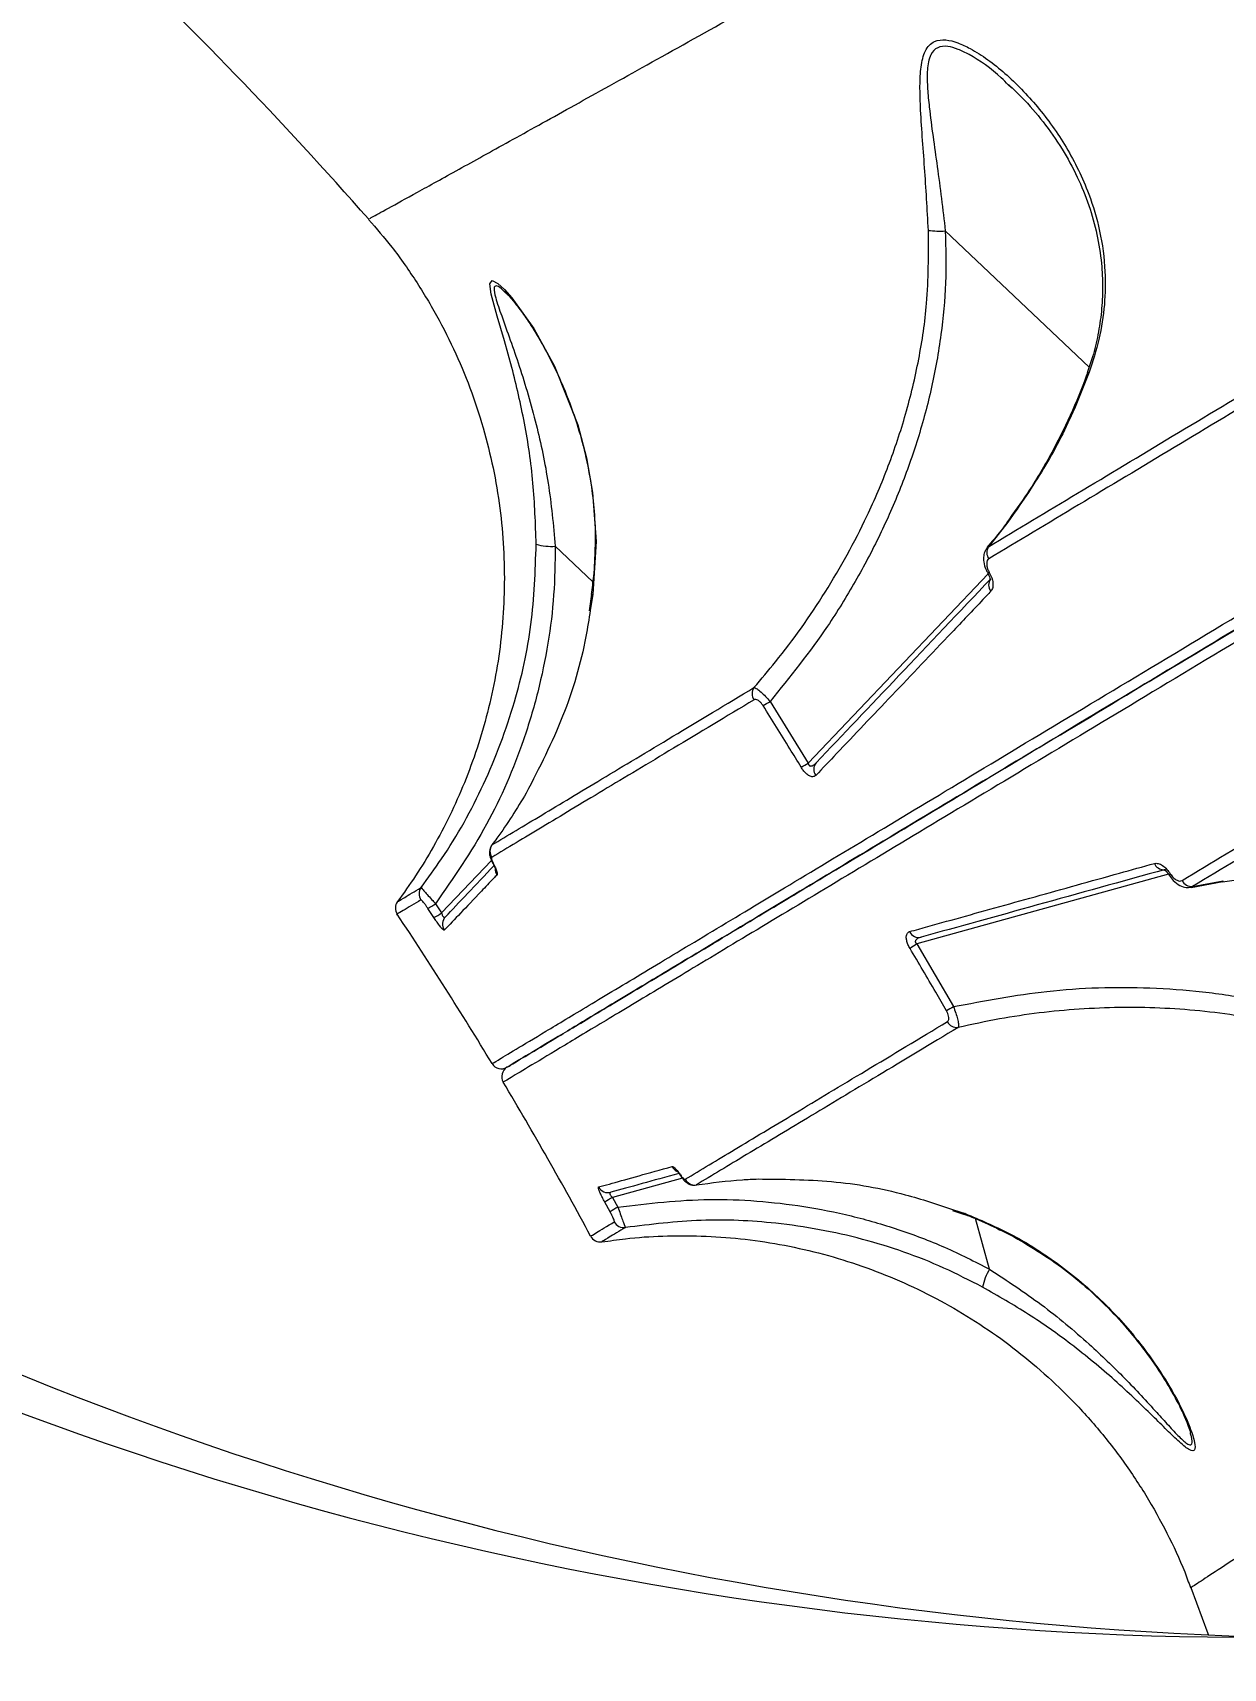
# Model space of a CAD drawing. Header units: millimetres. Extents: x -7245 to 6306, y -6696 to 5973.
# Drawn here: x -2826.7 to -2717.1, y 1058.6 to 1209.2 of the extents above; entities that cross this region are included whole.
import ezdxf

# ---------------------------------------------------------------- set-up
doc = ezdxf.new("R2010")
doc.units = ezdxf.units.MM
for name, color, linetype in [('DIKOM_ОБЪЕКТ', 7, 'Continuous'), ('DIKOM_РАЗМЕР_ЗОНА', 7, 'Continuous'), ('DIKOM_РАЗМЕР_ОБЪЕКТА', 7, 'Continuous')]:
    doc.layers.add(name, color=color, linetype=linetype)
doc.styles.add('style1', font='arial.ttf', dxfattribs={"width": 0.8})
doc.dimstyles.new('1-50', dxfattribs={"dimtxt": 300, "dimasz": 200, "dimexe": 100, "dimexo": 0, "dimgap": 100, "dimtad": 1, "dimtxsty": 'style1', "dimcen": 200, "dimclrd": 7, "dimclre": 7, "dimclrt": 7, "dimadec": 1, "dimazin": 2, "dimtfac": 1, "dimtmove": 0, "dimatfit": 2, "dimfxl": 0, "dimlwd": 25, "dimlwe": 18, "dimarcsym": 0})

# ---------------------------------------------------------------- blocks, each defined once
blk = doc.blocks.new('*D10')
at = {"layer": 'Defpoints', "color": 0, "transparency": 16777216}
for p in [(-4365.71, 2792.53), (4306.16, 475.6), (4306.16, -5965.27)]:
    blk.add_point(p, dxfattribs=at)
at = {"layer": 'DIKOM_РАЗМЕР_ОБЪЕКТА', "color": 7, "lineweight": 18, "transparency": 16777216}
for p, q in [((-4365.71, 2792.53), (-4365.71, -6065.27)), ((4306.16, 475.6), (4306.16, -6065.27))]:
    blk.add_line(p, q, dxfattribs=at)
at = {"layer": 'DIKOM_РАЗМЕР_ОБЪЕКТА', "color": 7, "lineweight": 25, "transparency": 16777216}
blk.add_line((-4165.71, -5965.27), (4106.16, -5965.27), dxfattribs=at)
at = {"layer": 'DIKOM_РАЗМЕР_ОБЪЕКТА', "color": 7, "transparency": 16777216}
for points in [[(-4165.71, -5931.93), (-4165.71, -5998.6), (-4365.71, -5965.27)], [(4106.16, -5931.93), (4106.16, -5998.6), (4306.16, -5965.27)]]:
    blk.add_solid(points, dxfattribs=at)
at = {"layer": 'DIKOM_РАЗМЕР_ОБЪЕКТА', "color": 7, "transparency": 16777216, "insert": (-85.78, -5712.1), "char_height": 300, "attachment_point": 5, "style": 'style1'}
blk.add_mtext('8650', dxfattribs=at)
blk = doc.blocks.new('*D11')
at = {"layer": 'Defpoints', "color": 0, "transparency": 16777216}
for p in [(-3472.32, 4472.83), (-6199.73, -2928.86), (1850.21, -2928.86)]:
    blk.add_point(p, dxfattribs=at)
at = {"layer": 'DIKOM_РАЗМЕР_ОБЪЕКТА', "color": 7, "lineweight": 18, "transparency": 16777216}
for p, q in [((-3472.32, 4472.83), (-6299.73, 4472.83)), ((1850.21, -2928.86), (-6299.73, -2928.86))]:
    blk.add_line(p, q, dxfattribs=at)
at = {"layer": 'DIKOM_РАЗМЕР_ОБЪЕКТА', "color": 7, "lineweight": 25, "transparency": 16777216}
blk.add_line((-6199.73, 4272.83), (-6199.73, -2728.86), dxfattribs=at)
at = {"layer": 'DIKOM_РАЗМЕР_ОБЪЕКТА', "color": 7, "transparency": 16777216}
for points in [[(-6233.06, 4272.83), (-6166.39, 4272.83), (-6199.73, 4472.83)], [(-6233.06, -2728.86), (-6166.39, -2728.86), (-6199.73, -2928.86)]]:
    blk.add_solid(points, dxfattribs=at)
at = {"layer": 'DIKOM_РАЗМЕР_ОБЪЕКТА', "color": 7, "transparency": 16777216, "insert": (-6452.9, 984.54), "char_height": 300, "attachment_point": 5, "rotation": 90, "style": 'style1'}
blk.add_mtext('7400', dxfattribs=at)
blk = doc.blocks.new('*D13')
at = {"layer": 'Defpoints', "color": 0, "transparency": 16777216}
for p in [(-4231.86, 5972.83), (-6795, -4928.88), (1792.4, -4928.88)]:
    blk.add_point(p, dxfattribs=at)
at = {"layer": 'DIKOM_РАЗМЕР_ЗОНА', "color": 7, "lineweight": 18, "transparency": 16777216}
for p, q in [((-4231.86, 5972.83), (-6895, 5972.83)), ((1792.4, -4928.88), (-6895, -4928.88))]:
    blk.add_line(p, q, dxfattribs=at)
at = {"layer": 'DIKOM_РАЗМЕР_ЗОНА', "color": 7, "lineweight": 25, "transparency": 16777216}
blk.add_line((-6795, 5772.83), (-6795, -4728.88), dxfattribs=at)
at = {"layer": 'DIKOM_РАЗМЕР_ЗОНА', "color": 7, "transparency": 16777216}
for points in [[(-6828.33, 5772.83), (-6761.67, 5772.83), (-6795, 5972.83)], [(-6828.33, -4728.88), (-6761.67, -4728.88), (-6795, -4928.88)]]:
    blk.add_solid(points, dxfattribs=at)
at = {"layer": 'DIKOM_РАЗМЕР_ЗОНА', "color": 7, "transparency": 16777216, "insert": (-7048.17, 972.94), "char_height": 300, "attachment_point": 5, "rotation": 90, "style": 'style1'}
blk.add_mtext('10900', dxfattribs=at)

msp = doc.modelspace()

# ---------------------------------------------------------------- linework, layer by layer
at = {"layer": 'DIKOM_ОБЪЕКТ', "color": 7, "linetype": 'Continuous', "lineweight": 15}
for p, q in [((-2736.577, 1204.123), (-2736.904, 1204.444)), ((-2729.468, 1178.428), (-2742.704, 1190.989)), ((-2783.19, 1185.259), (-2783.355, 1185.428)), ((-2783.297, 1185.383), (-2783.206, 1185.292)), ((-2736.95, 1164.163), (-2738.729, 1161.907)), ((-2737.03, 1164.135), (-2736.95, 1164.163)), ((-2775.173, 1158.682), (-2778.617, 1161.949)), ((-2738.837, 1161.816), (-2738.729, 1161.907)), ((-2755.325, 1141.972), (-2738.768, 1159.419)), ((-2738.808, 1159.499), (-2738.807, 1159.498)), ((-2775.283, 1157.527), (-2775.498, 1156.017)), ((-2775.15, 1157.554), (-2775.401, 1156.047)), ((-2775.187, 1157.514), (-2775.15, 1157.554)), ((-2775.187, 1157.505), (-2775.187, 1157.514)), ((-2758.838, 1147.658), (-2755.325, 1141.972)), ((-2789.085, 1128.188), (-2784.492, 1133.028)), ((-2722.148, 1131.757), (-2745.324, 1125.33)), ((-2720.057, 1130.541), (-2717.163, 1131.089)), ((-2719.933, 1130.624), (-2717.106, 1131.135)), ((-2717.106, 1131.135), (-2717.169, 1131.078)), ((-2791.221, 1130.384), (-2790.971, 1130.534)), ((-2719.933, 1130.624), (-2720.072, 1130.589)), ((-2793.148, 1129.227), (-2793.113, 1129.248)), ((-2789.802, 1127.76), (-2790.358, 1128.61)), ((-2789.642, 1129.04), (-2789.085, 1128.188)), ((-2745.324, 1125.33), (-2741.954, 1119.559)), ((-2767.136, 1104.062), (-2767.132, 1104.055)), ((-2766.921, 1103.774), (-2773.346, 1101.992)), ((-2773.57, 1100.67), (-2774.06, 1101.56)), ((-2773.346, 1101.992), (-2772.855, 1101.101)), ((-2742.028, 1100.794), (-2740.947, 1100.433)), ((-2741.961, 1100.852), (-2740.874, 1100.51)), ((-2740.874, 1100.51), (-2740.928, 1100.496)), ((-2738.62, 1095.385), (-2739.912, 1100.04)), ((-2772.159, 1099.225), (-2772.373, 1099.097))]:
    msp.add_line(p, q, dxfattribs=at)
at = {"layer": 'DIKOM_ОБЪЕКТ', "color": 7, "linetype": 'Continuous', "lineweight": 15, "flags": 128}
for points in [[(-2782.615, 1178.423), (-2783.299, 1180.874), (-2783.97, 1183.127), (-2784.536, 1185.173), (-2784.652, 1186.123), (-2784.43, 1186.408), (-2783.917, 1186.16), (-2783.309, 1185.605), (-2782.618, 1184.829), (-2780.598, 1181.998), (-2778.68, 1178.525), (-2776.549, 1173.121), (-2775.746, 1170.092), (-2775.184, 1166.913), (-2774.867, 1162.398), (-2775.15, 1157.554), (-2775.15, 1157.554)], [(-2729.623, 1177.917), (-2729.592, 1177.949), (-2729.458, 1177.974)], [(-2784.347, 1132.706), (-2784.336, 1132.688), (-2784.279, 1132.639)], [(-2767.159, 1104.146), (-2767.142, 1104.072), (-2767.136, 1104.062)], [(-2720.099, 1066.081), (-2718.529, 1061.835), (-2718.479, 1061.695)]]:
    msp.add_lwpolyline(points, dxfattribs=at)
at = {"layer": 'DIKOM_ОБЪЕКТ', "color": 7, "linetype": 'Continuous', "lineweight": 15}
for centre, radius, start, end in [((-3101.08, 922.896), 407, 41.40198, 46.5), ((-2743.234, 1199.711), 8.738, 263.23141, 273.47644), ((-2778.973, 1166.821), 4.885, 253.29481, 274.18831), ((-2737.867, 1161.371), 1.015, 148.15664, 214.78473), ((-2738.777, 1159.689), 0.194, 261.05084, 308.63193), ((-2737.821, 1158.392), 0.897, 140.52619, 220.46982), ((-2759.49, 1148.376), 1.006, 146.04881, 214.38653), ((-2764.485, 1156.52), 10.508, 298.41974, 302.50765), ((-2760.789, 1150.931), 10.494, 297.28488, 301.38303), ((-2753.892, 1141.409), 0.927, 138.76397, 217.1319), ((-2783.639, 1133.863), 1.001, 144.05014, 213.85013), ((-2722.59, 1133.093), 0.921, 202.05679, 269.88468), ((-2783.159, 1132.258), 1.01, 178.34622, 213.99385), ((-2721.919, 1131.629), 0.185, 112.49848, 162.43776), ((-2720.002, 1131.634), 1.012, 207.12719, 273.93031), ((-2790.167, 1129.94), 1, 143.56001, 213.73023), ((-2792.349, 1128.629), 1, 143.02793, 213.72383), ((-3101.08, 922.896), 370, 31.15451, 33.67864), ((-2793.528, 1134.695), 6.862, 297.51475, 304.49132), ((-2792.814, 1133.625), 6.594, 297.18192, 304.44259), ((-2788.009, 1127.15), 0.995, 136.65475, 213.4728), ((-2745.15, 1126.859), 0.928, 204.89801, 283.22307), ((-2739.812, 1116.042), 10.8, 120.68906, 124.67205), ((-2736.044, 1109.22), 11.908, 119.75312, 123.36163), ((-2741.625, 1118.646), 1.007, 207.65636, 275.92556), ((-2783.587, 1114.831), 1, 211.13438, 301), ((-2782.557, 1113.117), 1, 121, 210.82783), ((-3101.08, 922.896), 370, 28.32128, 30.84546), ((-2766.976, 1105.308), 1.001, 207.87909, 242.05524), ((-2713.418, 1388.24), 326.76, 240.82311, 299.17689), ((-2703.773, 1390.426), 329.043, 240.89241, 269.09367), ((-2773.757, 1103.429), 0.994, 208.51313, 285.37994), ((-2765.777, 1104.138), 1.002, 208.19433, 277.88617), ((-2770.267, 1096.102), 6.647, 117.59229, 124.79534), ((-2769.627, 1094.929), 6.965, 117.61182, 124.48406), ((-2772.305, 1100.216), 1.002, 208.31501, 278.34229), ((-2774.488, 1098.904), 1, 208.22928, 278.99287), ((-2734.502, 1092.788), 4.869, 147.76172, 168.72139)]:
    msp.add_arc(centre, radius, start, end, dxfattribs=at)
for points, knots in [([(-2795.714, 1192.131), (-2795.684, 1192.148), (-2795.614, 1192.186), (-2794.134, 1193.001), (-2791.503, 1194.452), (-2787.742, 1196.527), (-2783, 1199.151), (-2777.369, 1202.274), (-2770.711, 1205.977), (-2763.011, 1210.272), (-2754.277, 1215.161), (-2744.762, 1220.506), (-2734.544, 1226.265), (-2723.706, 1232.395), (-2712.021, 1239.025), (-2699.481, 1246.167), (-2686.166, 1253.771), (-2676.73, 1259.182), (-2672.014, 1261.886)], [0, 0, 0, 0, 0.0514925, 0.1168172, 0.1830809, 0.2493441, 0.3115795, 0.3738639, 0.4361001, 0.5001496, 0.5642518, 0.6283025, 0.6894121, 0.7505672, 0.8116777, 0.8744357, 0.9372418, 1, 1, 1, 1]), ([(-2784.443, 1114.314), (-2784.336, 1114.378), (-2784.122, 1114.507), (-2782.402, 1115.541), (-2779.638, 1117.201), (-2775.691, 1119.573), (-2770.575, 1122.647), (-2764.393, 1126.362), (-2757.195, 1130.687), (-2749.047, 1135.583), (-2739.816, 1141.129), (-2729.489, 1147.335), (-2718.074, 1154.193), (-2706.343, 1161.242), (-2694.488, 1168.366), (-2682.678, 1175.461), (-2670.225, 1182.945), (-2657.151, 1190.801), (-2643.6, 1198.942), (-2629.643, 1207.329), (-2616.846, 1215.018), (-2608.557, 1219.999), (-2605.182, 1222.027)], [0, 0, 0, 0, 0.0530209, 0.1060931, 0.1591252, 0.2136977, 0.268314, 0.3228861, 0.3759177, 0.4289908, 0.4820224, 0.5365948, 0.5912114, 0.6457837, 0.6919377, 0.7381463, 0.7843548, 0.8310008, 0.8776472, 0.9231187, 0.9686935, 1, 1, 1, 1]), ([(-2783.072, 1113.974), (-2782.966, 1114.038), (-2782.752, 1114.167), (-2781.035, 1115.198), (-2778.279, 1116.854), (-2774.341, 1119.22), (-2769.237, 1122.287), (-2763.07, 1125.993), (-2755.889, 1130.307), (-2747.76, 1135.192), (-2738.552, 1140.725), (-2728.249, 1146.916), (-2716.861, 1153.758), (-2705.36, 1160.669), (-2693.979, 1167.507), (-2682.929, 1174.147), (-2671.345, 1181.107), (-2659.114, 1188.456), (-2646.232, 1196.196), (-2632.699, 1204.328), (-2618.735, 1212.718), (-2609.068, 1218.527), (-2604.237, 1221.429)], [0, 0, 0, 0, 0.0530308, 0.1061025, 0.1591336, 0.2137046, 0.2683201, 0.3228917, 0.3759229, 0.4289954, 0.4820267, 0.5365988, 0.5912154, 0.645787, 0.6892773, 0.7328119, 0.7763475, 0.8198369, 0.8648521, 0.909919, 0.954984, 1, 1, 1, 1]), ([(-2604.237, 1221.429), (-2607.604, 1219.406), (-2616.744, 1213.914), (-2631.183, 1205.238), (-2647.346, 1195.527), (-2662.824, 1186.226), (-2677.558, 1177.373), (-2691.474, 1169.012), (-2704.522, 1161.172), (-2716.664, 1153.876), (-2727.895, 1147.128), (-2738.19, 1140.942), (-2747.502, 1135.347), (-2755.787, 1130.369), (-2763.009, 1126.029), (-2769.134, 1122.349), (-2774.173, 1119.321), (-2778.128, 1116.945), (-2780.951, 1115.249), (-2782.737, 1114.176), (-2782.961, 1114.041), (-2783.072, 1113.974)], [0, 0, 0, 0, 0.0313074, 0.0849825, 0.1388259, 0.1927564, 0.2466864, 0.3005308, 0.3542055, 0.4078804, 0.4617242, 0.5156543, 0.5695844, 0.6234284, 0.6771027, 0.7307776, 0.7846217, 0.8385514, 0.8924816, 0.9463256, 1, 1, 1, 1]), ([(-2604.153, 1220.314), (-2607.528, 1218.286), (-2616.62, 1212.823), (-2630.955, 1204.21), (-2646.949, 1194.6), (-2662.4, 1185.316), (-2677.238, 1176.401), (-2691.394, 1167.896), (-2704.555, 1159.987), (-2716.701, 1152.689), (-2727.833, 1146), (-2738.132, 1139.813), (-2747.524, 1134.169), (-2755.955, 1129.104), (-2763.238, 1124.728), (-2769.376, 1121.04), (-2774.396, 1118.023), (-2778.38, 1115.63), (-2781.268, 1113.895), (-2783.023, 1112.84), (-2783.416, 1112.604), (-2783.416, 1112.604), (-2783.416, 1112.604)], [0, 0, 0, 0, 0.0313062, 0.0843375, 0.1374098, 0.1904414, 0.2450129, 0.2996298, 0.3542014, 0.4072331, 0.4603055, 0.5133366, 0.5679085, 0.6225255, 0.6770972, 0.7301282, 0.7832001, 0.8362308, 0.8908021, 0.9454178, 0.9999886, 1, 1, 1, 1]), ([(-2744.264, 1191.034), (-2744.371, 1192.975), (-2744.534, 1195.919), (-2744.83, 1199.695), (-2744.994, 1202.21), (-2745.059, 1204.358), (-2744.978, 1206.14), (-2744.615, 1207.666), (-2743.791, 1208.525), (-2742.692, 1208.637), (-2741.559, 1208.346), (-2740.253, 1207.735), (-2738.782, 1206.792), (-2736.65, 1205.071), (-2734.116, 1202.458), (-2731.462, 1198.743), (-2729.56, 1194.863), (-2728.402, 1190.992), (-2727.933, 1187.561), (-2727.993, 1184.198), (-2728.454, 1181.069), (-2729.13, 1178.983), (-2729.458, 1177.974)], [0, 0, 0, 0, 0.0866962, 0.1314035, 0.1760764, 0.2082046, 0.2409045, 0.2744252, 0.3082545, 0.3377435, 0.3650524, 0.3930372, 0.4328809, 0.4727636, 0.5545474, 0.6396953, 0.7264122, 0.7889968, 0.8528489, 0.9020917, 0.9525904, 1, 1, 1, 1]), ([(-2736.904, 1204.444), (-2737.119, 1204.66), (-2738.247, 1205.792), (-2739.848, 1206.906), (-2741.516, 1207.737), (-2742.52, 1208.031), (-2743.45, 1207.961), (-2743.924, 1207.47), (-2744.253, 1206.721), (-2744.403, 1205.7), (-2744.357, 1204.082), (-2744.162, 1202.093), (-2743.845, 1199.696), (-2743.297, 1195.929), (-2742.942, 1192.977), (-2742.704, 1190.989)], [0, 0, 0, 0, 0.0368674, 0.1929002, 0.2441169, 0.2963328, 0.3530535, 0.4087399, 0.4193482, 0.4857522, 0.5478622, 0.6113198, 0.7069879, 0.8027463, 1, 1, 1, 1]), ([(-2736.874, 1204.474), (-2736.462, 1204.08), (-2735.336, 1203.002), (-2733.662, 1201.053), (-2731.943, 1198.608), (-2730.532, 1196.03), (-2729.455, 1193.398), (-2728.709, 1190.732), (-2728.3, 1188.187), (-2728.183, 1185.808), (-2728.295, 1183.607), (-2728.614, 1181.47), (-2729.055, 1179.574), (-2729.467, 1178.406), (-2729.639, 1177.919)], [0, 0, 0, 0, 0.0645073, 0.1763727, 0.2885886, 0.394977, 0.4956517, 0.5912226, 0.6826332, 0.7562969, 0.8262815, 0.8923536, 0.9550645, 1, 1, 1, 1]), ([(-2795.816, 1192.047), (-2795.092, 1191.209), (-2793.488, 1189.351), (-2791.321, 1186.241), (-2789.279, 1182.81), (-2787.544, 1179.268), (-2786.109, 1175.648), (-2784.971, 1171.973), (-2784.128, 1168.268), (-2783.574, 1164.555), (-2783.301, 1160.859), (-2783.301, 1157.2), (-2783.562, 1153.601), (-2784.073, 1150.081), (-2784.819, 1146.66), (-2785.785, 1143.355), (-2786.952, 1140.184), (-2788.298, 1137.161), (-2789.807, 1134.304), (-2791.411, 1131.655), (-2792.588, 1130.017), (-2793.153, 1129.231)], [0, 0, 0, 0, 0.0487996, 0.1082499, 0.1669142, 0.2248321, 0.2820416, 0.3385568, 0.3943847, 0.4495392, 0.5040049, 0.5577617, 0.6107954, 0.663068, 0.7145426, 0.7651551, 0.8148418, 0.8635076, 0.9110447, 0.9573107, 1, 1, 1, 1]), ([(-2760.324, 1148.938), (-2759.656, 1149.723), (-2757.286, 1152.509), (-2753.628, 1157.682), (-2750.252, 1163.791), (-2747.89, 1169.329), (-2746.274, 1174.151), (-2745.085, 1179.15), (-2744.236, 1184.801), (-2744.254, 1188.786), (-2744.264, 1191.034)], [0, 0, 0, 0, 0.0672779, 0.2386062, 0.412172, 0.5212167, 0.6302472, 0.7425249, 0.8547908, 1, 1, 1, 1]), ([(-2742.704, 1190.989), (-2742.668, 1189.393), (-2742.595, 1186.202), (-2743.052, 1181.384), (-2743.906, 1176.579), (-2745.168, 1171.872), (-2746.773, 1167.334), (-2748.696, 1162.949), (-2750.951, 1158.692), (-2754.17, 1153.453), (-2757.011, 1149.926), (-2758.838, 1147.658)], [0, 0, 0, 0, 0.1006496, 0.2013227, 0.3052497, 0.4091883, 0.5096347, 0.6101013, 0.712669, 0.8152423, 1, 1, 1, 1]), ([(-2783.355, 1185.428), (-2783.433, 1185.511), (-2783.742, 1185.839), (-2784.108, 1185.992), (-2784.331, 1185.765), (-2784.125, 1184.777), (-2783.545, 1183.113), (-2782.765, 1180.96), (-2781.625, 1177.677), (-2780.353, 1173.317), (-2779.165, 1167.756), (-2778.801, 1163.899), (-2778.617, 1161.949)], [0, 0, 0, 0, 0.0169702, 0.0674875, 0.1175825, 0.1781347, 0.2592839, 0.3514724, 0.4438357, 0.6348853, 0.815388, 1, 1, 1, 1]), ([(-2783.332, 1185.449), (-2783.33, 1185.448), (-2783.283, 1185.409), (-2783.017, 1185.149), (-2782.568, 1184.643), (-2781.897, 1183.798), (-2781.022, 1182.564), (-2779.965, 1180.869), (-2778.807, 1178.712), (-2777.655, 1176.162), (-2776.65, 1173.401), (-2775.837, 1170.447), (-2775.29, 1167.625), (-2774.991, 1164.786), (-2774.906, 1162.904), (-2774.963, 1161.872), (-2774.967, 1161.807)], [0, 0, 0, 0, 0.0011539, 0.0317845, 0.0715092, 0.1221992, 0.1889578, 0.2775403, 0.3736584, 0.4800813, 0.598012, 0.7015978, 0.8115108, 0.8995289, 0.9936655, 1, 1, 1, 1]), ([(-2738.729, 1161.907), (-2736.031, 1163.527), (-2730.634, 1166.768), (-2721.85, 1172.043), (-2712.61, 1177.593), (-2706.017, 1181.553), (-2702.72, 1183.533)], [0, 0, 0, 0, 0.2491231, 0.4982424, 0.7491231, 1, 1, 1, 1]), ([(-2702.647, 1182.447), (-2705.925, 1180.478), (-2712.481, 1176.539), (-2721.716, 1170.993), (-2730.537, 1165.695), (-2735.979, 1162.427), (-2738.701, 1160.792)], [0, 0, 0, 0, 0.2491222, 0.4982415, 0.7491223, 1, 1, 1, 1]), ([(-2780.378, 1162.143), (-2780.444, 1164.033), (-2780.578, 1167.867), (-2781.39, 1173.366), (-2782.207, 1176.738), (-2782.615, 1178.423)], [0, 0, 0, 0, 0.3271662, 0.6636715, 1, 1, 1, 1]), ([(-2729.619, 1177.915), (-2729.642, 1177.847), (-2730.097, 1176.51), (-2731.177, 1173.961), (-2732.991, 1170.329), (-2734.945, 1167.036), (-2736.401, 1165.04), (-2737.051, 1164.148)], [0, 0, 0, 0, 0.0136873, 0.2694432, 0.5276387, 0.7890973, 1, 1, 1, 1]), ([(-2729.458, 1177.974), (-2729.94, 1176.743), (-2731.135, 1173.69), (-2733.566, 1169.011), (-2735.818, 1165.785), (-2736.95, 1164.163)], [0, 0, 0, 0, 0.2512815, 0.6234819, 1, 1, 1, 1]), ([(-2737.022, 1164.135), (-2737.21, 1163.881), (-2737.793, 1163.094), (-2738.434, 1162.353), (-2738.869, 1161.851)], [0, 0, 0, 0, 0.3220209, 1, 1, 1, 1]), ([(-2790.971, 1130.534), (-2790.338, 1131.402), (-2788.152, 1134.398), (-2785.018, 1140.024), (-2782.291, 1147.306), (-2780.638, 1154.757), (-2780.465, 1159.664), (-2780.378, 1162.143)], [0, 0, 0, 0, 0.0952973, 0.3289389, 0.5680116, 0.7817894, 1, 1, 1, 1]), ([(-2778.617, 1161.949), (-2778.641, 1160.456), (-2778.691, 1157.467), (-2779.25, 1152.977), (-2780.173, 1148.507), (-2781.873, 1142.859), (-2784.739, 1136.141), (-2787.994, 1131.426), (-2789.642, 1129.04)], [0, 0, 0, 0, 0.1264013, 0.2528098, 0.3829719, 0.513148, 0.7535728, 1, 1, 1, 1]), ([(-2774.967, 1161.807), (-2774.995, 1160.937), (-2775.042, 1159.52), (-2775.241, 1158.077), (-2775.318, 1157.52)], [0, 0, 0, 0, 0.6140178, 1, 1, 1, 1]), ([(-2738.832, 1161.813), (-2738.904, 1161.723), (-2739.076, 1161.505), (-2739.193, 1161.046), (-2739.186, 1160.459), (-2739.044, 1159.908), (-2738.848, 1159.595), (-2738.793, 1159.506)], [0, 0, 0, 0, 0.1416033, 0.3408614, 0.5800151, 0.8806202, 1, 1, 1, 1]), ([(-2738.701, 1160.792), (-2738.727, 1160.773), (-2738.814, 1160.708), (-2738.897, 1160.514), (-2738.902, 1160.211), (-2738.827, 1159.873), (-2738.713, 1159.649), (-2738.656, 1159.538)], [0, 0, 0, 0, 0.1043186, 0.3452875, 0.5759132, 0.7876242, 1, 1, 1, 1]), ([(-2754.59, 1142.02), (-2752.123, 1144.62), (-2747.181, 1149.827), (-2741.406, 1155.914), (-2738.513, 1158.962)], [0, 0, 0, 0, 0.4991738, 1, 1, 1, 1]), ([(-2738.809, 1159.498), (-2738.803, 1159.488), (-2738.751, 1159.406), (-2738.677, 1159.235), (-2738.612, 1159.017), (-2738.594, 1158.872), (-2738.607, 1158.805), (-2738.602, 1158.819), (-2738.601, 1158.82)], [0, 0, 0, 0, 0.0295431, 0.2532385, 0.5090394, 0.7551891, 0.97732, 1, 1, 1, 1]), ([(-2738.656, 1159.538), (-2738.575, 1159.377), (-2738.411, 1159.056), (-2738.307, 1158.574), (-2738.308, 1158.116), (-2738.435, 1157.916), (-2738.503, 1157.81)], [0, 0, 0, 0, 0.2322631, 0.4640342, 0.7140288, 1, 1, 1, 1]), ([(-2738.503, 1157.81), (-2738.748, 1157.552), (-2739.97, 1156.266), (-2743.086, 1152.989), (-2747.657, 1148.183), (-2751.753, 1143.875), (-2753.997, 1141.516), (-2754.632, 1140.849)], [0, 0, 0, 0, 0.0413671, 0.2068686, 0.5381485, 0.8694271, 1, 1, 1, 1]), ([(-2775.401, 1156.047), (-2775.526, 1155.244), (-2776.044, 1151.916), (-2777.745, 1146.134), (-2780.103, 1141.54), (-2781.296, 1139.214)], [0, 0, 0, 0, 0.1357552, 0.5625168, 1, 1, 1, 1]), ([(-2720.903, 1131.173), (-2718.202, 1132.796), (-2712.8, 1136.044), (-2704.007, 1141.329), (-2694.758, 1146.889), (-2688.158, 1150.856), (-2684.857, 1152.84)], [0, 0, 0, 0, 0.249123, 0.4982397, 0.7491189, 1, 1, 1, 1]), ([(-2683.933, 1152.265), (-2687.206, 1150.297), (-2693.752, 1146.362), (-2702.974, 1140.819), (-2711.781, 1135.525), (-2717.215, 1132.258), (-2719.933, 1130.624)], [0, 0, 0, 0, 0.2491201, 0.4982451, 0.7491204, 1, 1, 1, 1]), ([(-2760.32, 1147.808), (-2762.852, 1146.288), (-2767.915, 1143.247), (-2774.365, 1139.373), (-2780.03, 1135.972), (-2782.99, 1134.194), (-2784.47, 1133.305)], [0, 0, 0, 0, 0.2486193, 0.497233, 0.7486157, 1, 1, 1, 1]), ([(-2784.449, 1134.45), (-2782.988, 1135.328), (-2780.065, 1137.083), (-2774.444, 1140.458), (-2767.992, 1144.333), (-2762.88, 1147.403), (-2760.324, 1148.938)], [0, 0, 0, 0, 0.2486153, 0.4972316, 0.7486161, 1, 1, 1, 1]), ([(-2760.324, 1148.938), (-2760.263, 1148.924), (-2760.14, 1148.897), (-2759.792, 1148.638), (-2759.379, 1148.255), (-2759.047, 1147.901), (-2758.874, 1147.7), (-2758.838, 1147.658)], [0, 0, 0, 0, 0.2435571, 0.4875962, 0.7198312, 0.9419104, 1, 1, 1, 1]), ([(-2759.484, 1147.278), (-2759.517, 1147.328), (-2759.601, 1147.455), (-2759.771, 1147.644), (-2759.972, 1147.792), (-2760.172, 1147.862), (-2760.267, 1147.827), (-2760.32, 1147.808)], [0, 0, 0, 0, 0.1207497, 0.3075532, 0.5231112, 0.7374141, 1, 1, 1, 1]), ([(-2755.979, 1141.605), (-2756.325, 1142.174), (-2757.478, 1144.074), (-2758.658, 1145.958), (-2759.484, 1147.278)], [0, 0, 0, 0, 0.2996495, 1, 1, 1, 1]), ([(-2754.632, 1140.849), (-2754.723, 1140.789), (-2754.873, 1140.689), (-2755.206, 1140.787), (-2755.513, 1141.005), (-2755.784, 1141.304), (-2755.921, 1141.515), (-2755.979, 1141.605)], [0, 0, 0, 0, 0.3038814, 0.5023624, 0.7017657, 0.8733758, 1, 1, 1, 1]), ([(-2755.325, 1141.972), (-2755.317, 1141.932), (-2755.305, 1141.864), (-2755.257, 1141.788), (-2755.202, 1141.741), (-2755.133, 1141.717), (-2755.017, 1141.719), (-2754.82, 1141.801), (-2754.68, 1141.934), (-2754.59, 1142.02)], [0, 0, 0, 0, 0.1047351, 0.1741211, 0.2298007, 0.3050501, 0.3967076, 0.608744, 1, 1, 1, 1]), ([(-2600.335, 1142.592), (-2604.496, 1139.975), (-2612.817, 1134.742), (-2624.654, 1127.272), (-2635.985, 1120.103), (-2647.106, 1113.045), (-2657.885, 1106.184), (-2668.198, 1099.596), (-2677.755, 1093.472), (-2686.485, 1087.858), (-2694.336, 1082.795), (-2701.061, 1078.444), (-2706.692, 1074.791), (-2711.291, 1071.8), (-2714.986, 1069.393), (-2717.752, 1067.588), (-2719.44, 1066.485), (-2720.186, 1065.997), (-2720.027, 1066.101), (-2719.999, 1066.12)], [0, 0, 0, 0, 0.0566674, 0.1133357, 0.1705668, 0.2277985, 0.2910668, 0.3543836, 0.4176515, 0.4827836, 0.5479705, 0.6131017, 0.6743795, 0.7357031, 0.7969803, 0.860026, 0.9231227, 0.9861676, 1, 1, 1, 1]), ([(-2781.296, 1139.214), (-2782.16, 1137.808), (-2783.157, 1136.185), (-2784.297, 1134.654), (-2784.449, 1134.45)], [0, 0, 0, 0, 0.8666047, 1, 1, 1, 1]), ([(-2784.472, 1134.431), (-2784.53, 1134.337), (-2784.638, 1134.16), (-2784.692, 1133.866), (-2784.683, 1133.581), (-2784.598, 1133.232), (-2784.45, 1132.89), (-2784.302, 1132.627), (-2784.257, 1132.545)], [0, 0, 0, 0, 0.1509707, 0.2841825, 0.4161781, 0.5795141, 0.8703977, 1, 1, 1, 1]), ([(-2788.732, 1127.833), (-2788.111, 1128.487), (-2786.948, 1129.713), (-2785.117, 1131.642), (-2784.263, 1132.542)], [0, 0, 0, 0, 0.5338127, 1, 1, 1, 1]), ([(-2784.47, 1133.305), (-2784.477, 1133.299), (-2784.503, 1133.274), (-2784.502, 1133.162), (-2784.43, 1132.936), (-2784.329, 1132.738), (-2784.279, 1132.639)], [0, 0, 0, 0, 0.1086092, 0.3983201, 0.6996195, 1, 1, 1, 1]), ([(-2784.349, 1132.705), (-2784.331, 1132.673), (-2784.263, 1132.551), (-2784.193, 1132.395), (-2784.149, 1132.27), (-2784.146, 1132.257), (-2784.145, 1132.251)], [0, 0, 0, 0, 0.1394406, 0.5256519, 0.8102884, 1, 1, 1, 1]), ([(-2784.279, 1132.639), (-2784.209, 1132.5), (-2784.068, 1132.221), (-2783.966, 1131.9), (-2783.959, 1131.743), (-2783.99, 1131.702), (-2783.996, 1131.693)], [0, 0, 0, 0, 0.3052592, 0.6114282, 0.912577, 1, 1, 1, 1]), ([(-2745.991, 1126.469), (-2745.712, 1126.546), (-2744.316, 1126.935), (-2740.586, 1127.974), (-2734.52, 1129.663), (-2728.317, 1131.391), (-2724.518, 1132.448), (-2723.444, 1132.747)], [0, 0, 0, 0, 0.0413768, 0.2068737, 0.5381527, 0.8694274, 1, 1, 1, 1]), ([(-2723.444, 1132.747), (-2723.331, 1132.758), (-2723.105, 1132.779), (-2722.694, 1132.577), (-2722.301, 1132.247), (-2722.087, 1131.94), (-2721.99, 1131.801)], [0, 0, 0, 0, 0.259221, 0.5178103, 0.7813678, 1, 1, 1, 1]), ([(-2783.996, 1131.693), (-2784.096, 1131.588), (-2784.595, 1131.064), (-2785.801, 1129.795), (-2787.425, 1128.088), (-2788.367, 1127.097), (-2788.839, 1126.602)], [0, 0, 0, 0, 0.0480616, 0.2403238, 0.6198819, 1, 1, 1, 1]), ([(-2722.431, 1132.197), (-2726.468, 1131.078), (-2734.553, 1128.836), (-2741.472, 1126.917), (-2744.938, 1125.956)], [0, 0, 0, 0, 0.4991769, 1, 1, 1, 1]), ([(-2722.591, 1132.182), (-2722.592, 1132.183), (-2722.597, 1132.185), (-2722.507, 1132.142), (-2722.364, 1132.025), (-2722.21, 1131.862), (-2722.129, 1131.731), (-2722.098, 1131.681)], [0, 0, 0, 0, 0.1232075, 0.3456524, 0.6010652, 0.8484388, 1, 1, 1, 1]), ([(-2722.088, 1131.689), (-2721.967, 1131.513), (-2721.692, 1131.111), (-2721.15, 1130.718), (-2720.577, 1130.506), (-2720.22, 1130.552), (-2720.071, 1130.572)], [0, 0, 0, 0, 0.2445506, 0.5573686, 0.8146943, 1, 1, 1, 1]), ([(-2721.99, 1131.801), (-2721.965, 1131.761), (-2721.862, 1131.603), (-2721.647, 1131.37), (-2721.368, 1131.181), (-2721.103, 1131.101), (-2720.97, 1131.149), (-2720.903, 1131.173)], [0, 0, 0, 0, 0.080064, 0.3182915, 0.5556048, 0.7774413, 1, 1, 1, 1]), ([(-2717.167, 1131.055), (-2716.032, 1131.215), (-2713.526, 1131.568), (-2709.621, 1131.732), (-2705.528, 1131.646), (-2702.842, 1131.316), (-2701.52, 1131.153)], [0, 0, 0, 0, 0.2189701, 0.4837361, 0.7460158, 1, 1, 1, 1]), ([(-2793.113, 1129.248), (-2793.036, 1129.294), (-2792.887, 1129.384), (-2791.759, 1130.061), (-2791.221, 1130.384)], [0, 0, 0, 0, 0.5227073, 1, 1, 1, 1]), ([(-2790.971, 1130.534), (-2790.953, 1130.507), (-2790.917, 1130.454), (-2790.676, 1130.178), (-2790.33, 1129.791), (-2789.963, 1129.389), (-2789.728, 1129.134), (-2789.642, 1129.04)], [0, 0, 0, 0, 0.219347, 0.4388529, 0.6560117, 0.8733581, 1, 1, 1, 1]), ([(-2790.998, 1129.385), (-2791.592, 1129.028), (-2792.779, 1128.314), (-2793.365, 1127.969), (-2793.177, 1128.077), (-2793.174, 1128.078)], [0, 0, 0, 0, 0.4970012, 0.9940058, 1, 1, 1, 1]), ([(-2790.358, 1128.61), (-2790.409, 1128.686), (-2790.518, 1128.848), (-2790.684, 1129.075), (-2790.835, 1129.261), (-2790.951, 1129.379), (-2790.983, 1129.383), (-2790.998, 1129.385)], [0, 0, 0, 0, 0.1798198, 0.3801645, 0.5811068, 0.7907143, 1, 1, 1, 1]), ([(-2789.085, 1128.188), (-2789.074, 1128.137), (-2789.053, 1128.046), (-2789.013, 1127.949), (-2788.971, 1127.874), (-2788.937, 1127.831), (-2788.886, 1127.793), (-2788.85, 1127.78), (-2788.791, 1127.785), (-2788.759, 1127.811), (-2788.732, 1127.833)], [0, 0, 0, 0, 0.1793434, 0.3192792, 0.3690885, 0.5166119, 0.5567602, 0.7166741, 0.7655784, 1, 1, 1, 1]), ([(-2788.839, 1126.602), (-2788.861, 1126.6), (-2788.906, 1126.597), (-2789.082, 1126.772), (-2789.312, 1127.055), (-2789.564, 1127.401), (-2789.727, 1127.646), (-2789.802, 1127.76)], [0, 0, 0, 0, 0.2131525, 0.4264378, 0.6305338, 0.8288968, 1, 1, 1, 1]), ([(-2745.956, 1124.925), (-2746.023, 1125.047), (-2746.157, 1125.292), (-2746.273, 1125.66), (-2746.311, 1125.981), (-2746.265, 1126.242), (-2746.15, 1126.405), (-2746.038, 1126.45), (-2745.991, 1126.469)], [0, 0, 0, 0, 0.1642582, 0.3291872, 0.489717, 0.6616385, 0.861381, 1, 1, 1, 1]), ([(-2744.938, 1125.956), (-2744.994, 1125.938), (-2745.125, 1125.898), (-2745.295, 1125.812), (-2745.411, 1125.708), (-2745.457, 1125.622), (-2745.47, 1125.561), (-2745.464, 1125.5), (-2745.435, 1125.437), (-2745.388, 1125.378), (-2745.346, 1125.346), (-2745.324, 1125.33)], [0, 0, 0, 0, 0.1852051, 0.4304009, 0.6101808, 0.6933714, 0.7462373, 0.8081669, 0.8668321, 0.9297965, 1, 1, 1, 1]), ([(-2742.593, 1119.166), (-2742.924, 1119.744), (-2744.031, 1121.672), (-2745.163, 1123.585), (-2745.956, 1124.925)], [0, 0, 0, 0, 0.2995879, 1, 1, 1, 1]), ([(-2741.954, 1119.559), (-2739.093, 1120.102), (-2733.123, 1121.238), (-2725.399, 1121.445), (-2719.014, 1120.989), (-2714.238, 1120.275), (-2709.554, 1119.2), (-2704.953, 1117.732), (-2700.43, 1115.875), (-2697.557, 1114.266), (-2696.121, 1113.461)], [0, 0, 0, 0, 0.1847795, 0.3856881, 0.4882393, 0.5907675, 0.6915599, 0.7923285, 0.8961785, 1, 1, 1, 1]), ([(-2742.517, 1118.179), (-2742.511, 1118.183), (-2742.467, 1118.213), (-2742.405, 1118.292), (-2742.37, 1118.463), (-2742.39, 1118.674), (-2742.463, 1118.92), (-2742.549, 1119.084), (-2742.593, 1119.166)], [0, 0, 0, 0, 0.0353393, 0.257308, 0.448146, 0.6279034, 0.814359, 1, 1, 1, 1]), ([(-2741.954, 1119.559), (-2741.879, 1119.36), (-2741.73, 1118.962), (-2741.574, 1118.412), (-2741.489, 1117.976), (-2741.484, 1117.736), (-2741.512, 1117.667), (-2741.522, 1117.645)], [0, 0, 0, 0, 0.2221572, 0.4443635, 0.665035, 0.8922691, 1, 1, 1, 1]), ([(-2696.813, 1112.063), (-2697.97, 1112.707), (-2701.469, 1114.656), (-2707.735, 1117.042), (-2715.361, 1118.814), (-2722.953, 1119.566), (-2730.37, 1119.451), (-2736.576, 1118.715), (-2740.253, 1117.92), (-2741.522, 1117.645)], [0, 0, 0, 0, 0.0856199, 0.2590503, 0.4326146, 0.5932976, 0.7545378, 0.9153471, 1, 1, 1, 1]), ([(-2766.66, 1103.665), (-2765.198, 1104.544), (-2762.273, 1106.302), (-2756.648, 1109.684), (-2750.192, 1113.565), (-2745.075, 1116.641), (-2742.517, 1118.179)], [0, 0, 0, 0, 0.2486171, 0.497231, 0.7486165, 1, 1, 1, 1]), ([(-2741.522, 1117.645), (-2744.05, 1116.125), (-2749.106, 1113.086), (-2755.548, 1109.212), (-2761.205, 1105.812), (-2764.161, 1104.034), (-2765.639, 1103.145)], [0, 0, 0, 0, 0.2486154, 0.497231, 0.7486155, 1, 1, 1, 1]), ([(-2774.63, 1102.955), (-2774.553, 1102.976), (-2774.166, 1103.083), (-2773.056, 1103.393), (-2771.027, 1103.958), (-2768.917, 1104.546), (-2767.861, 1104.84)], [0, 0, 0, 0, 0.0480587, 0.2403207, 0.6198811, 1, 1, 1, 1]), ([(-2767.237, 1104.205), (-2768.429, 1103.875), (-2770.993, 1103.164), (-2772.621, 1102.713), (-2773.493, 1102.471)], [0, 0, 0, 0, 0.4647964, 1, 1, 1, 1]), ([(-2767.861, 1104.84), (-2767.818, 1104.835), (-2767.731, 1104.825), (-2767.515, 1104.624), (-2767.315, 1104.375), (-2767.193, 1104.197), (-2767.159, 1104.146)], [0, 0, 0, 0, 0.2927323, 0.5848764, 0.8820224, 1, 1, 1, 1]), ([(-2767.436, 1104.445), (-2767.436, 1104.445), (-2767.435, 1104.445), (-2767.39, 1104.4), (-2767.297, 1104.289), (-2767.203, 1104.166), (-2767.143, 1104.07), (-2767.133, 1104.055)], [0, 0, 0, 0, 0.1116906, 0.3123029, 0.5915098, 0.9337534, 1, 1, 1, 1]), ([(-2767.159, 1104.146), (-2767.12, 1104.089), (-2767.022, 1103.947), (-2766.877, 1103.776), (-2766.738, 1103.657), (-2766.686, 1103.662), (-2766.66, 1103.665)], [0, 0, 0, 0, 0.1834258, 0.462536, 0.7308849, 1, 1, 1, 1]), ([(-2767.132, 1104.064), (-2767.039, 1103.93), (-2766.847, 1103.652), (-2766.573, 1103.379), (-2766.234, 1103.184), (-2765.906, 1103.1), (-2765.694, 1103.141), (-2765.599, 1103.159)], [0, 0, 0, 0, 0.2487545, 0.5122167, 0.6895074, 0.8605648, 1, 1, 1, 1]), ([(-2774.06, 1101.56), (-2774.138, 1101.705), (-2774.295, 1101.995), (-2774.485, 1102.398), (-2774.611, 1102.709), (-2774.664, 1102.908), (-2774.641, 1102.939), (-2774.63, 1102.955)], [0, 0, 0, 0, 0.2063867, 0.4134126, 0.6141699, 0.8134175, 1, 1, 1, 1]), ([(-2773.493, 1102.471), (-2773.521, 1102.46), (-2773.576, 1102.438), (-2773.605, 1102.366), (-2773.591, 1102.295), (-2773.562, 1102.228), (-2773.526, 1102.174), (-2773.453, 1102.086), (-2773.393, 1102.034), (-2773.346, 1101.992)], [0, 0, 0, 0, 0.2067785, 0.4051055, 0.5395137, 0.5905285, 0.72945, 0.7855043, 1, 1, 1, 1]), ([(-2765.639, 1103.145), (-2764.224, 1103.336), (-2762.33, 1103.591), (-2760.433, 1103.672), (-2759.953, 1103.692)], [0, 0, 0, 0, 0.7468327, 1, 1, 1, 1]), ([(-2759.953, 1103.692), (-2757.696, 1103.674), (-2753.139, 1103.637), (-2747.083, 1102.581), (-2743.429, 1101.348), (-2741.961, 1100.852)], [0, 0, 0, 0, 0.3698056, 0.746807, 1, 1, 1, 1]), ([(-2772.855, 1101.101), (-2770.045, 1101.435), (-2765.794, 1101.941), (-2760.061, 1101.711), (-2755.698, 1101.215), (-2751.349, 1100.348), (-2747.009, 1099.095), (-2742.732, 1097.481), (-2739.991, 1096.084), (-2738.62, 1095.385)], [0, 0, 0, 0, 0.2404012, 0.3636799, 0.4869515, 0.613355, 0.7397567, 0.8698816, 1, 1, 1, 1]), ([(-2772.855, 1101.101), (-2772.78, 1100.888), (-2772.63, 1100.464), (-2772.427, 1099.897), (-2772.269, 1099.476), (-2772.184, 1099.266), (-2772.166, 1099.236), (-2772.159, 1099.225)], [0, 0, 0, 0, 0.2223425, 0.4448833, 0.6637916, 0.8806684, 1, 1, 1, 1]), ([(-2775.362, 1098.433), (-2775.275, 1098.486), (-2775.098, 1098.592), (-2773.826, 1099.357), (-2773.186, 1099.741)], [0, 0, 0, 0, 0.4970066, 1, 1, 1, 1]), ([(-2773.186, 1099.741), (-2773.182, 1099.75), (-2773.17, 1099.77), (-2773.199, 1099.886), (-2773.28, 1100.093), (-2773.409, 1100.369), (-2773.517, 1100.57), (-2773.57, 1100.67)], [0, 0, 0, 0, 0.1487289, 0.3488485, 0.5573576, 0.7792267, 1, 1, 1, 1]), ([(-2739.277, 1093.74), (-2740.456, 1094.342), (-2743.997, 1096.151), (-2750.343, 1098.35), (-2757.885, 1099.739), (-2765.242, 1100.073), (-2769.84, 1099.51), (-2772.159, 1099.225)], [0, 0, 0, 0, 0.1165781, 0.3502581, 0.5897039, 0.7930771, 1, 1, 1, 1]), ([(-2740.952, 1100.441), (-2740.582, 1100.303), (-2739.46, 1099.884), (-2738.409, 1099.37), (-2737.705, 1099.025)], [0, 0, 0, 0, 0.3293477, 1, 1, 1, 1]), ([(-2740.874, 1100.51), (-2739.519, 1099.936), (-2736.806, 1098.788), (-2732.732, 1096.289), (-2728.764, 1093.094), (-2725.519, 1089.606), (-2723.099, 1086.328), (-2721.356, 1083.455), (-2720.234, 1081.081), (-2719.699, 1079.434), (-2719.678, 1078.642), (-2720.16, 1078.638), (-2721.095, 1079.405), (-2722.269, 1080.546), (-2723.152, 1081.424), (-2723.595, 1081.864)], [0, 0, 0, 0, 0.0921206, 0.1843937, 0.3115623, 0.4389114, 0.5276446, 0.6165269, 0.7046533, 0.7603922, 0.804738, 0.8494266, 0.9010073, 0.9504278, 1, 1, 1, 1]), ([(-2774.29, 1097.944), (-2774.322, 1097.925), (-2774.356, 1097.904), (-2774.336, 1097.916), (-2774.335, 1097.917)], [0, 0, 0, 0, 0.9132836, 1, 1, 1, 1]), ([(-2774.331, 1097.891), (-2773.612, 1098), (-2771.753, 1098.281), (-2768.692, 1098.475), (-2765.153, 1098.486), (-2761.556, 1098.23), (-2757.945, 1097.711), (-2754.351, 1096.92), (-2750.803, 1095.861), (-2747.329, 1094.535), (-2743.952, 1092.95), (-2740.694, 1091.112), (-2737.576, 1089.032), (-2734.618, 1086.72), (-2731.743, 1084.103), (-2729.004, 1081.182), (-2726.456, 1077.972), (-2724.204, 1074.61), (-2722.272, 1071.119), (-2720.915, 1068.268), (-2720.304, 1066.551), (-2720.133, 1066.07)], [0, 0, 0, 0, 0.0320908, 0.0829363, 0.135112, 0.1881769, 0.2418544, 0.2959658, 0.3503898, 0.4050474, 0.4598796, 0.5148543, 0.5699313, 0.625097, 0.6803298, 0.7413104, 0.8015679, 0.8609766, 0.9196101, 0.9775007, 1, 1, 1, 1]), ([(-2772.373, 1099.097), (-2772.92, 1098.768), (-2774.041, 1098.094), (-2774.206, 1097.995), (-2774.29, 1097.944)], [0, 0, 0, 0, 0.4880671, 1, 1, 1, 1]), ([(-2737.705, 1099.025), (-2737.643, 1098.996), (-2736.757, 1098.59), (-2735.124, 1097.648), (-2732.806, 1096.18), (-2730.576, 1094.493), (-2728.432, 1092.578), (-2726.386, 1090.451), (-2724.486, 1088.143), (-2722.938, 1085.928), (-2721.767, 1083.986), (-2720.98, 1082.483), (-2720.502, 1081.411), (-2720.224, 1080.665), (-2720.151, 1080.407), (-2720.123, 1080.304)], [0, 0, 0, 0, 0.0064727, 0.0928982, 0.1842913, 0.2800962, 0.3798605, 0.4868051, 0.5990512, 0.7139665, 0.7992849, 0.8706267, 0.9325186, 0.9731763, 1, 1, 1, 1]), ([(-2738.62, 1095.385), (-2737.007, 1094.322), (-2733.737, 1092.168), (-2729.64, 1088.717), (-2726.119, 1085.329), (-2723.751, 1082.767), (-2722.14, 1080.981), (-2721.145, 1079.909), (-2720.393, 1079.232), (-2720.088, 1079.188), (-2719.958, 1079.396), (-2719.945, 1079.713), (-2720.102, 1080.186), (-2720.139, 1080.299)], [0, 0, 0, 0, 0.1807418, 0.3661645, 0.5194335, 0.6751508, 0.7381064, 0.8020728, 0.8676459, 0.9132418, 0.9248875, 0.9821363, 1, 1, 1, 1]), ([(-2723.595, 1081.864), (-2724.732, 1082.96), (-2727.009, 1085.152), (-2730.908, 1088.384), (-2734.98, 1091.278), (-2737.845, 1092.919), (-2739.277, 1093.74)], [0, 0, 0, 0, 0.2669856, 0.5343233, 0.7672716, 1, 1, 1, 1])]:
    msp.add_open_spline(points, degree=3, knots=knots, dxfattribs=at)

# ---------------------------------------------------------------- dimensions: what is measured, and where the dimension line sits
at = {"layer": 'DIKOM_РАЗМЕР_ЗОНА'}
dim = msp.add_linear_dim(base=(-6795.001, -4928.879), p1=(-4231.865, 5972.834), p2=(1792.398, -4928.879), angle=90, text='10900', dimstyle='1-50', dxfattribs=at)
dim.commit()
dim.dimension.update_dxf_attribs({"geometry": '*D13', "text_midpoint": (-6795.001, 972.936), "dimtype": 160})
at = {"layer": 'DIKOM_РАЗМЕР_ОБЪЕКТА'}
dim = msp.add_linear_dim(base=(-6199.728, -2928.864), p1=(-3472.315, 4472.834), p2=(1850.213, -2928.864), angle=90, text='7400', dimstyle='1-50', dxfattribs=at)
dim.commit()
dim.dimension.update_dxf_attribs({"geometry": '*D11', "text_midpoint": (-6199.728, 984.539), "dimtype": 160})
dim = msp.add_linear_dim(base=(4306.158, -5965.268), p1=(-4365.714, 2792.532), p2=(4306.158, 475.605), text='8650', dimstyle='1-50', dxfattribs=at)
dim.commit()
dim.dimension.update_dxf_attribs({"geometry": '*D10', "text_midpoint": (-85.784, -5965.268), "dimtype": 160})

doc.saveas('drawing.dxf')
